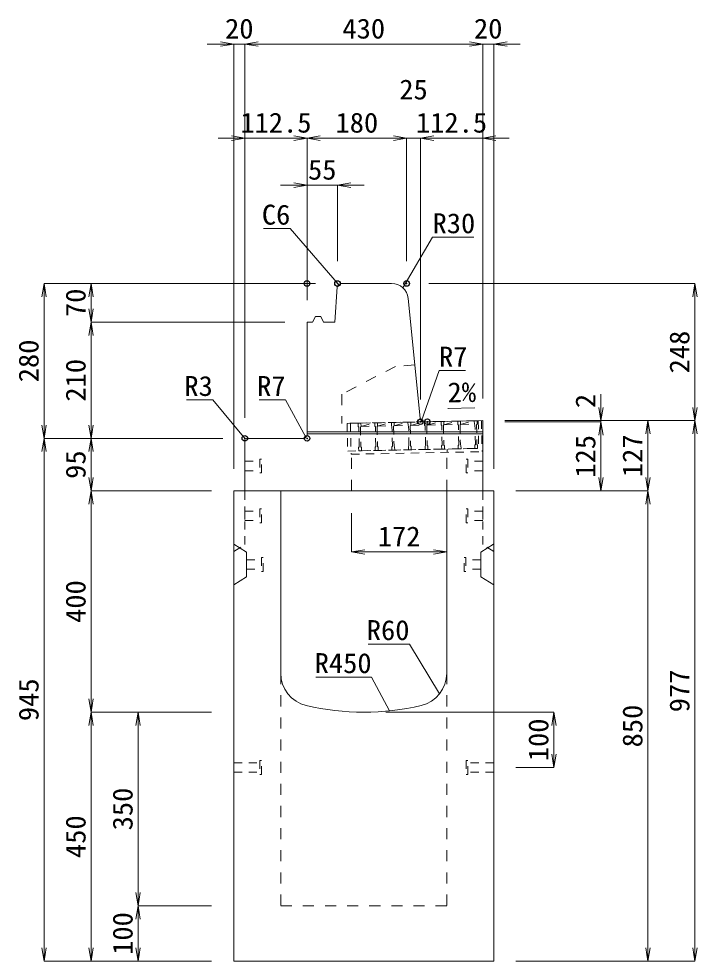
# Model space of a CAD drawing. Units: millimetres at full size; some dimension numbers follow another scale. Extents: x -18734 to 51600, y -18820 to 17820.
# Drawn here: x 4776 to 6003, y -8570 to -6867 of the extents above; entities that cross this region are included whole.
import ezdxf
from ezdxf.enums import TextEntityAlignment as Align

# ---------------------------------------------------------------- set-up
doc = ezdxf.new("R2010")
doc.units = ezdxf.units.MM
doc.header["$LTSCALE"] = 20
doc.header["$PDMODE"] = 32
doc.header["$PDSIZE"] = 10
doc.linetypes.add('USER1', pattern=[2, 1, -1])
doc.linetypes.add('USER2', pattern=[1.35, 0.75, -0.6])
for name, color, linetype, lineweight in [('インサート', 3, 'USER2', 9), ('グレーチング', 7, 'USER2', 5), ('受枠', 3, 'USER2', 9), ('寸法線', 7, 'Continuous', 13), ('引出線', 4, 'Continuous', 13), ('本体', 2, 'Continuous', 13), ('目地', 132, 'Continuous', 5)]:
    doc.layers.add(name, color=color, linetype=linetype, lineweight=lineweight)
doc.layers.add('作業エリア', color=11, linetype='Continuous')
doc.styles.add('ＭＳ 明朝', font='')
doc.styles.get('ＭＳ 明朝').set_extended_font_data('MS Mincho')

# ---------------------------------------------------------------- blocks, each defined once
blk = doc.blocks.new('open_arrow')
at = {"color": 0, "linetype": 'Continuous', "lineweight": -2}
blk.add_lwpolyline([(7.5, 1.25), (0, 0), (7.5, -1.25)], dxfattribs=at)

msp = doc.modelspace()

# ---------------------------------------------------------------- linework, layer by layer
at = {"layer": 'インサート'}
for p, q in [((5215, -7662.5), (5212, -7662.5)), ((5212, -7662.5), (5212, -7687.5)), ((5215, -7687.5), (5215, -7662.5)), ((5585, -7662.5), (5588, -7662.5)), ((5585, -7687.5), (5585, -7662.5)), ((5588, -7662.5), (5588, -7687.5)), ((5185, -7666.5), (5212, -7666.5)), ((5185, -7666.5), (5185, -7683.5)), ((5615, -7666.5), (5588, -7666.5)), ((5615, -7666.5), (5615, -7683.5)), ((5185, -7683.5), (5212, -7683.5)), ((5212, -7687.5), (5215, -7687.5)), ((5588, -7687.5), (5585, -7687.5)), ((5615, -7683.5), (5588, -7683.5)), ((5185, -7756.5), (5212, -7756.5)), ((5185, -7756.5), (5185, -7773.5)), ((5215, -7752.5), (5212, -7752.5)), ((5212, -7752.5), (5212, -7777.5)), ((5215, -7777.5), (5215, -7752.5)), ((5585, -7752.5), (5588, -7752.5)), ((5585, -7777.5), (5585, -7752.5)), ((5588, -7752.5), (5588, -7777.5)), ((5615, -7756.5), (5588, -7756.5)), ((5615, -7756.5), (5615, -7773.5)), ((5185, -7773.5), (5212, -7773.5)), ((5212, -7777.5), (5215, -7777.5)), ((5588, -7777.5), (5585, -7777.5)), ((5615, -7773.5), (5588, -7773.5)), ((5188.2, -7844.5), (5215.2, -7844.5)), ((5188.2, -7844.5), (5188.2, -7861.5)), ((5218.2, -7840.5), (5215.2, -7840.5)), ((5215.2, -7840.5), (5215.2, -7865.5)), ((5218.2, -7865.5), (5218.2, -7840.5)), ((5581.8, -7840.5), (5584.8, -7840.5)), ((5581.8, -7865.5), (5581.8, -7840.5)), ((5584.8, -7840.5), (5584.8, -7865.5)), ((5611.8, -7844.5), (5584.8, -7844.5)), ((5611.8, -7844.5), (5611.8, -7861.5)), ((5188.2, -7861.5), (5215.2, -7861.5)), ((5215.2, -7865.5), (5218.2, -7865.5)), ((5584.8, -7865.5), (5581.8, -7865.5)), ((5611.8, -7861.5), (5584.8, -7861.5)), ((5215, -8207.5), (5212, -8207.5)), ((5212, -8207.5), (5212, -8232.5)), ((5215, -8232.5), (5215, -8207.5)), ((5588, -8207.5), (5585, -8207.5)), ((5585, -8207.5), (5585, -8232.5)), ((5588, -8232.5), (5588, -8207.5)), ((5165, -8211.5), (5212, -8211.5)), ((5165, -8211.5), (5165, -8228.5)), ((5635, -8211.5), (5588, -8211.5)), ((5635, -8228.5), (5635, -8211.5)), ((5165, -8228.5), (5212, -8228.5)), ((5212, -8232.5), (5215, -8232.5)), ((5585, -8232.5), (5588, -8232.5)), ((5635, -8228.5), (5588, -8228.5))]:
    msp.add_line(p, q, dxfattribs=at)
at = {"layer": 'グレーチング'}
for p, q in [((5389.92, -7597.5), (5604.88, -7593.2)), ((5425.04, -7602.8), (5449.91, -7596.3)), ((5455.03, -7602.2), (5479.91, -7595.7)), ((5485.03, -7601.6), (5509.9, -7595.1)), ((5515.02, -7601), (5539.89, -7594.5)), ((5545.01, -7600.4), (5569.89, -7593.9)), ((5575.01, -7599.8), (5599.88, -7593.3)), ((5395.04, -7603.4), (5419.92, -7596.9)), ((5395.04, -7603.4), (5420.04, -7602.9)), ((5425.04, -7602.8), (5450.03, -7602.3)), ((5455.03, -7602.2), (5480.03, -7601.7)), ((5485.03, -7601.6), (5510.02, -7601.1)), ((5515.02, -7601), (5540.01, -7600.5)), ((5545.01, -7600.4), (5570.01, -7599.9)), ((5575.01, -7599.8), (5600, -7599.3)), ((5390.92, -7647.49), (5605.88, -7643.19))]:
    msp.add_line(p, q, dxfattribs=at)
for points in [[(5449.91, -7596.3), (5454.91, -7596.2), (5455.03, -7602.2), (5454.05, -7603.22), (5454.77, -7639.21), (5455.79, -7640.19), (5455.91, -7646.19), (5450.91, -7646.29), (5450.79, -7640.29), (5451.77, -7639.27), (5451.05, -7603.28), (5450.03, -7602.3)], [(5479.91, -7595.7), (5484.91, -7595.6), (5485.03, -7601.6), (5484.05, -7602.62), (5484.77, -7638.61), (5485.79, -7639.59), (5485.91, -7645.59), (5480.91, -7645.69), (5480.79, -7639.69), (5481.77, -7638.67), (5481.05, -7602.68), (5480.03, -7601.7)], [(5509.9, -7595.1), (5514.9, -7595), (5515.02, -7601), (5514.04, -7602.02), (5514.76, -7638.01), (5515.78, -7638.99), (5515.9, -7644.99), (5510.9, -7645.09), (5510.78, -7639.09), (5511.76, -7638.07), (5511.04, -7602.08), (5510.02, -7601.1)], [(5539.89, -7594.5), (5544.89, -7594.4), (5545.01, -7600.4), (5544.03, -7601.42), (5544.75, -7637.41), (5545.77, -7638.39), (5545.89, -7644.39), (5540.89, -7644.49), (5540.77, -7638.49), (5541.75, -7637.47), (5541.03, -7601.48), (5540.01, -7600.5)], [(5569.89, -7593.9), (5574.89, -7593.8), (5575.01, -7599.8), (5574.03, -7600.82), (5574.75, -7636.81), (5575.77, -7637.79), (5575.89, -7643.79), (5570.89, -7643.89), (5570.77, -7637.89), (5571.75, -7636.87), (5571.03, -7600.88), (5570.01, -7599.9)], [(5599.88, -7593.3), (5604.88, -7593.2), (5605, -7599.2), (5604.02, -7600.22), (5604.74, -7636.21), (5605.76, -7637.19), (5605.88, -7643.19), (5600.88, -7643.29), (5600.76, -7637.29), (5601.74, -7636.27), (5601.02, -7600.28), (5600, -7599.3)], [(5389.92, -7597.5), (5394.92, -7597.4), (5395.04, -7603.4), (5394.06, -7604.42), (5394.78, -7640.41), (5395.8, -7641.39), (5395.92, -7647.39), (5390.92, -7647.49), (5390.8, -7641.49), (5391.78, -7640.47), (5391.06, -7604.48), (5390.04, -7603.5)], [(5419.92, -7596.9), (5424.92, -7596.8), (5425.04, -7602.8), (5424.06, -7603.82), (5424.78, -7639.81), (5425.8, -7640.79), (5425.92, -7646.79), (5420.92, -7646.89), (5420.8, -7640.89), (5421.78, -7639.87), (5421.06, -7603.88), (5420.04, -7602.9)]]:
    msp.add_lwpolyline(points, close=True, dxfattribs=at)
at = {"layer": '作業エリア'}
for p in [(5297.5, -7345), (5352.5, -7345), (5477.5, -7345), (5502.5, -7595), (5515, -7595), (5185, -7625), (5297.5, -7625)]:
    msp.add_point(p, dxfattribs=at)
at = {"layer": '受枠'}
for p, q in [((5369.93, -7597.9), (5612.88, -7593.04)), ((5606.88, -7593.16), (5607.88, -7643.15)), ((5612.88, -7593.04), (5614, -7649.03)), ((5369.93, -7597.9), (5370.93, -7647.89)), ((5375.93, -7597.78), (5377.05, -7653.77)), ((5370.93, -7647.89), (5607.88, -7643.15)), ((5550.89, -7644.29), (5551.01, -7650.29)), ((5377.05, -7653.77), (5614, -7649.03))]:
    msp.add_line(p, q, dxfattribs=at)
at = {"layer": '寸法線'}
for p, q in [((5233, -6912.31), (5117, -6912.31)), ((5165, -7680), (5165, -6912.31)), ((5185, -6912.31), (5615, -6912.31)), ((5185, -7588), (5185, -6912.31)), ((5185, -7588), (5185, -6912.31)), ((5567, -6912.31), (5683, -6912.31)), ((5615, -7553), (5615, -6912.31)), ((5615, -7553), (5615, -6912.31)), ((5635, -7680), (5635, -6912.31)), ((5137, -7082.31), (5297.5, -7082.31)), ((5185, -7588), (5185, -7082.31)), ((5297.5, -7082.31), (5477.5, -7082.31)), ((5297.5, -7375), (5297.5, -7082.31)), ((5297.5, -7375), (5297.5, -7082.31)), ((5429.5, -7082.31), (5550.5, -7082.31)), ((5477.5, -7305), (5477.5, -7082.31)), ((5477.5, -7305), (5477.5, -7082.31)), ((5502.5, -7555), (5502.5, -7082.31)), ((5502.5, -7082.31), (5663, -7082.31)), ((5502.5, -7555), (5502.5, -7082.31)), ((5615, -7553), (5615, -7082.31)), ((5249.5, -7167.31), (5400.5, -7167.31)), ((5297.5, -7375), (5297.5, -7167.31)), ((5352.5, -7305), (5352.5, -7167.31)), ((4822.06, -7625), (4822.06, -7345)), ((5312.5, -7345), (4822.06, -7345)), ((4907.06, -7415), (4907.06, -7345)), ((5312.5, -7345), (4907.06, -7345)), ((5517.5, -7345), (5998.78, -7345)), ((5998.78, -7593), (5998.78, -7345)), ((4907.06, -7625), (4907.06, -7415)), ((5257.5, -7415), (4907.06, -7415)), ((5257.5, -7415), (4907.06, -7415)), ((5828.78, -7643), (5828.78, -7545)), ((5655, -7593), (5998.78, -7593)), ((5655, -7593), (5913.78, -7593)), ((5655, -7593), (5828.78, -7593)), ((5655, -7593), (5998.78, -7593)), ((5655, -7595), (5828.78, -7595)), ((5655, -7595), (5828.78, -7595)), ((5828.78, -7720), (5828.78, -7595)), ((5913.78, -7720), (5913.78, -7593)), ((5998.78, -7593), (5998.78, -8570)), ((4822.06, -8570), (4822.06, -7625)), ((5145, -7625), (4822.06, -7625)), ((5145, -7625), (4822.06, -7625)), ((4907.06, -7720), (4907.06, -7625)), ((5145, -7625), (4907.06, -7625)), ((5145, -7625), (4907.06, -7625)), ((4907.06, -7720), (4907.06, -8120)), ((5125, -7720), (4907.06, -7720)), ((5125, -7720), (4907.06, -7720)), ((5675, -7720), (5913.78, -7720)), ((5675, -7720), (5913.78, -7720)), ((5675, -7720), (5828.78, -7720)), ((5913.78, -7720), (5913.78, -8570)), ((5378, -7760), (5378, -7830.23)), ((5378, -7830.23), (5550, -7830.23)), ((5125, -8120), (4907.06, -8120)), ((4907.06, -8570), (4907.06, -8120)), ((5125, -8120), (4907.06, -8120)), ((4992.06, -8120), (4992.06, -8470)), ((5125, -8120), (4992.06, -8120)), ((5440, -8120), (5743.78, -8120)), ((5743.78, -8120), (5743.78, -8220)), ((5675, -8220), (5743.78, -8220)), ((5125, -8470), (4992.06, -8470)), ((4992.06, -8470), (4992.06, -8570)), ((5125, -8470), (4992.06, -8470)), ((5125, -8570), (4822.06, -8570)), ((5125, -8570), (4907.06, -8570)), ((5125, -8570), (4992.06, -8570)), ((5675, -8570), (5913.78, -8570)), ((5675, -8570), (5998.78, -8570))]:
    msp.add_line(p, q, dxfattribs=at)
at = {"layer": '引出線'}
for points in [[(5355.29, -7347.99), (5267.27, -7245.82), (5218.92, -7245.82)], [(5470.48, -7352.76), (5524.33, -7261.36), (5599, -7261.36)], [(5504.14, -7593.19), (5536.08, -7502.42), (5584.01, -7502.42)], [(5185.88, -7625.88), (5127.15, -7555.51), (5079.43, -7555.51)], [(5295.45, -7622.95), (5258.75, -7555.51), (5210.82, -7555.51)], [(5552.12, -7570.88), (5600.83, -7569.9), (5552.08, -7570.88)], [(5537.07, -8086.68), (5482.66, -7996.79), (5407.98, -7996.79)], [(5446.44, -8117.6), (5414.22, -8056.45), (5313.21, -8056.45)]]:
    msp.add_lwpolyline(points, dxfattribs=at)
at = {"layer": '本体'}
for p, q in [((5347.5, -7415), (5352.07, -7350.98)), ((5352.07, -7350.98), (5358.5, -7345)), ((5358.5, -7345), (5450.35, -7345)), ((5480.2, -7372.01), (5501.87, -7588.7)), ((5307.5, -7415), (5312.5, -7405)), ((5312.5, -7405), (5322.5, -7405)), ((5322.5, -7405), (5327.5, -7415)), ((5297.5, -7415), (5297.5, -7618)), ((5297.5, -7415), (5307.5, -7415)), ((5327.5, -7415), (5347.5, -7415)), ((5515, -7595), (5508.83, -7595)), ((5615, -7593), (5515, -7595)), ((5615, -7593), (5615, -7720)), ((5185, -7628), (5185, -7720)), ((5290.5, -7625), (5188, -7625)), ((5165, -7720), (5165, -8570)), ((5165, -7720), (5250, -7720)), ((5185, -7720), (5615, -7720)), ((5250, -7720), (5250, -8049.47)), ((5550, -7720), (5635, -7720)), ((5550, -7720), (5550, -8049.47)), ((5635, -7720), (5635, -8570)), ((5165, -8570), (5635, -8570))]:
    msp.add_line(p, q, dxfattribs=at)
at = {"layer": '本体', "linetype": 'USER1'}
for p, q in [((5492.2, -7492), (5457.5, -7495)), ((5457.5, -7495), (5360.5, -7545)), ((5360.5, -7545), (5360.5, -7598.09)), ((5515, -7595), (5360.5, -7598.09)), ((5378, -7720), (5378, -7647.75)), ((5550, -7720), (5550, -7644.31))]:
    msp.add_line(p, q, dxfattribs=at)
at = {"layer": '本体', "linetype": 'USER2', "lineweight": 9}
for p, q in [((5185, -7817), (5185, -7720)), ((5615, -7817), (5615, -7720)), ((5165, -7829.5), (5185, -7817)), ((5635, -7829.5), (5615, -7817))]:
    msp.add_line(p, q, dxfattribs=at)
at = {"layer": '本体', "lineweight": 9}
for p, q in [((5165, -7816), (5188.2, -7830.5)), ((5634.58, -7816.26), (5611.8, -7830.5)), ((5188.2, -7830.5), (5188.2, -7875.5)), ((5611.8, -7830.5), (5611.8, -7875.5)), ((5188.2, -7875.5), (5165, -7890)), ((5611.8, -7875.5), (5635, -7890))]:
    msp.add_line(p, q, dxfattribs=at)
at = {"layer": '本体', "linetype": 'USER1', "lineweight": 15}
for p, q in [((5250, -8049.47), (5250, -8470)), ((5550, -8049.47), (5550, -8470)), ((5250, -8470), (5550, -8470))]:
    msp.add_line(p, q, dxfattribs=at)
at = {"layer": '本体'}
for centre, radius, start, end in [((5450.35, -7375), 30, 5.71059, 90), ((5508.83, -7588), 7, 185.71059, 270), ((5188, -7628), 3, 90, 180), ((5290.5, -7618), 7, 270, 0), ((5310, -8049.47), 60, 180, 256.65764), ((5490, -8049.47), 60, 283.34236, 0), ((5400, -7670), 450, 256.65764, 283.34236)]:
    msp.add_arc(centre, radius, start, end, dxfattribs=at)
at = {"layer": '目地'}
for p, q in [((5615, -7613), (5297.5, -7613)), ((5615, -7617), (5297.5, -7617))]:
    msp.add_line(p, q, dxfattribs=at)

# ---------------------------------------------------------------- block references
at = {"layer": '寸法線', "xscale": 3.2, "yscale": 3.2}
for p, rotation in [((5165, -6912.31), 180), ((5615, -6912.31), 180), ((5615, -6912.31), 180), ((5185, -7082.31), 180), ((5297.5, -7082.31), 180), ((5477.5, -7082.31), 180), ((5477.5, -7082.31), 180), ((5297.5, -7167.31), 180), ((4822.06, -7345), 270), ((4907.06, -7345), 270), ((5998.78, -7345), 270), ((4907.06, -7415), 90), ((4907.06, -7415), 270), ((5828.78, -7593), 90), ((5998.78, -7593), 90), ((5828.78, -7595), 270), ((5828.78, -7595), 270), ((5913.78, -7593), 270), ((5998.78, -7593), 270), ((4822.06, -7625), 90), ((4907.06, -7625), 90), ((4822.06, -7625), 270), ((4907.06, -7625), 270), ((4907.06, -7720), 90), ((5828.78, -7720), 90), ((5913.78, -7720), 90), ((4907.06, -7720), 270), ((5913.78, -7720), 270), ((5550, -7830.23), 180), ((4907.06, -8120), 90), ((4907.06, -8120), 270), ((4992.06, -8120), 270), ((5743.78, -8120), 270), ((5743.78, -8220), 90), ((4992.06, -8470), 90), ((4992.06, -8470), 270), ((4822.06, -8570), 90), ((4907.06, -8570), 90), ((4992.06, -8570), 90), ((5913.78, -8570), 90), ((5998.78, -8570), 90)]:
    msp.add_blockref('open_arrow', p, dxfattribs=dict(at, rotation=rotation))
for p in [(5185, -6912.31), (5185, -6912.31), (5635, -6912.31), (5297.5, -7082.31), (5502.5, -7082.31), (5502.5, -7082.31), (5615, -7082.31), (5352.5, -7167.31), (5378, -7830.23)]:
    msp.add_blockref('open_arrow', p, dxfattribs=at)
at = {"layer": '引出線', "xscale": 0.0533, "yscale": 0.0533}
for p, rotation in [((5355.29, -7347.99), 130.7), ((5470.48, -7352.76), 59.5), ((5552.12, -7570.88), 1.1), ((5504.14, -7593.19), 70.6), ((5185.88, -7625.88), 129.8), ((5295.45, -7622.95), 118.6), ((5537.07, -8086.68), 121.2), ((5446.44, -8117.6), 117.8)]:
    msp.add_blockref('open_arrow', p, dxfattribs=dict(at, rotation=rotation))

# ---------------------------------------------------------------- texts
at = {"layer": '寸法線', "style": 'ＭＳ 明朝', "width": 1.05}
for s, p in [('20', (5175, -6884.31)), ('430', (5400, -6884.31)), ('20', (5625, -6884.31)), ('25', (5490, -6994.31)), ('112.5', (5241.25, -7054.31)), ('180', (5387.5, -7054.31)), ('112.5', (5558.75, -7054.31)), ('55', (5325, -7139.31)), ('172', (5464, -7802.23))]:
    msp.add_text(s, height=36.03, dxfattribs=at).set_placement(p, align=Align.MIDDLE_CENTER)
for s, p in [('70', (4879.06, -7380)), ('248', (5970.78, -7469)), ('280', (4794.06, -7485)), ('210', (4879.06, -7520)), ('2', (5800.78, -7557.41)), ('125', (5800.78, -7657.5)), ('127', (5885.78, -7656.5)), ('95', (4879.06, -7672.5)), ('400', (4879.06, -7920)), ('977', (5970.78, -8081.5)), ('945', (4794.06, -8097.5)), ('850', (5885.78, -8145)), ('100', (5715.78, -8170)), ('350', (4964.06, -8295)), ('450', (4879.06, -8345)), ('100', (4964.06, -8520))]:
    msp.add_text(s, height=36.03, rotation=90, dxfattribs=at).set_placement(p, align=Align.MIDDLE_CENTER)
at = {"layer": '引出線', "style": 'ＭＳ 明朝', "width": 1.05}
for s, p in [('C6', (5267.27, -7202.62)), ('R3', (5127.15, -7512.31)), ('R7', (5258.75, -7512.31)), ('R60', (5482.66, -7953.59)), ('R450', (5414.22, -8013.25))]:
    msp.add_text(s, height=36.03, dxfattribs=at).set_placement(p, align=Align.TOP_RIGHT)
for s, p in [('R30', (5524.33, -7218.16)), ('R7', (5536.08, -7459.22))]:
    msp.add_text(s, height=36.03, dxfattribs=at).set_placement(p, align=Align.TOP_LEFT)
msp.add_text('2%', height=36.03, rotation=1.146, dxfattribs=at).set_placement((5551.15, -7523.98), align=Align.TOP_LEFT)

doc.saveas('drawing.dxf')
